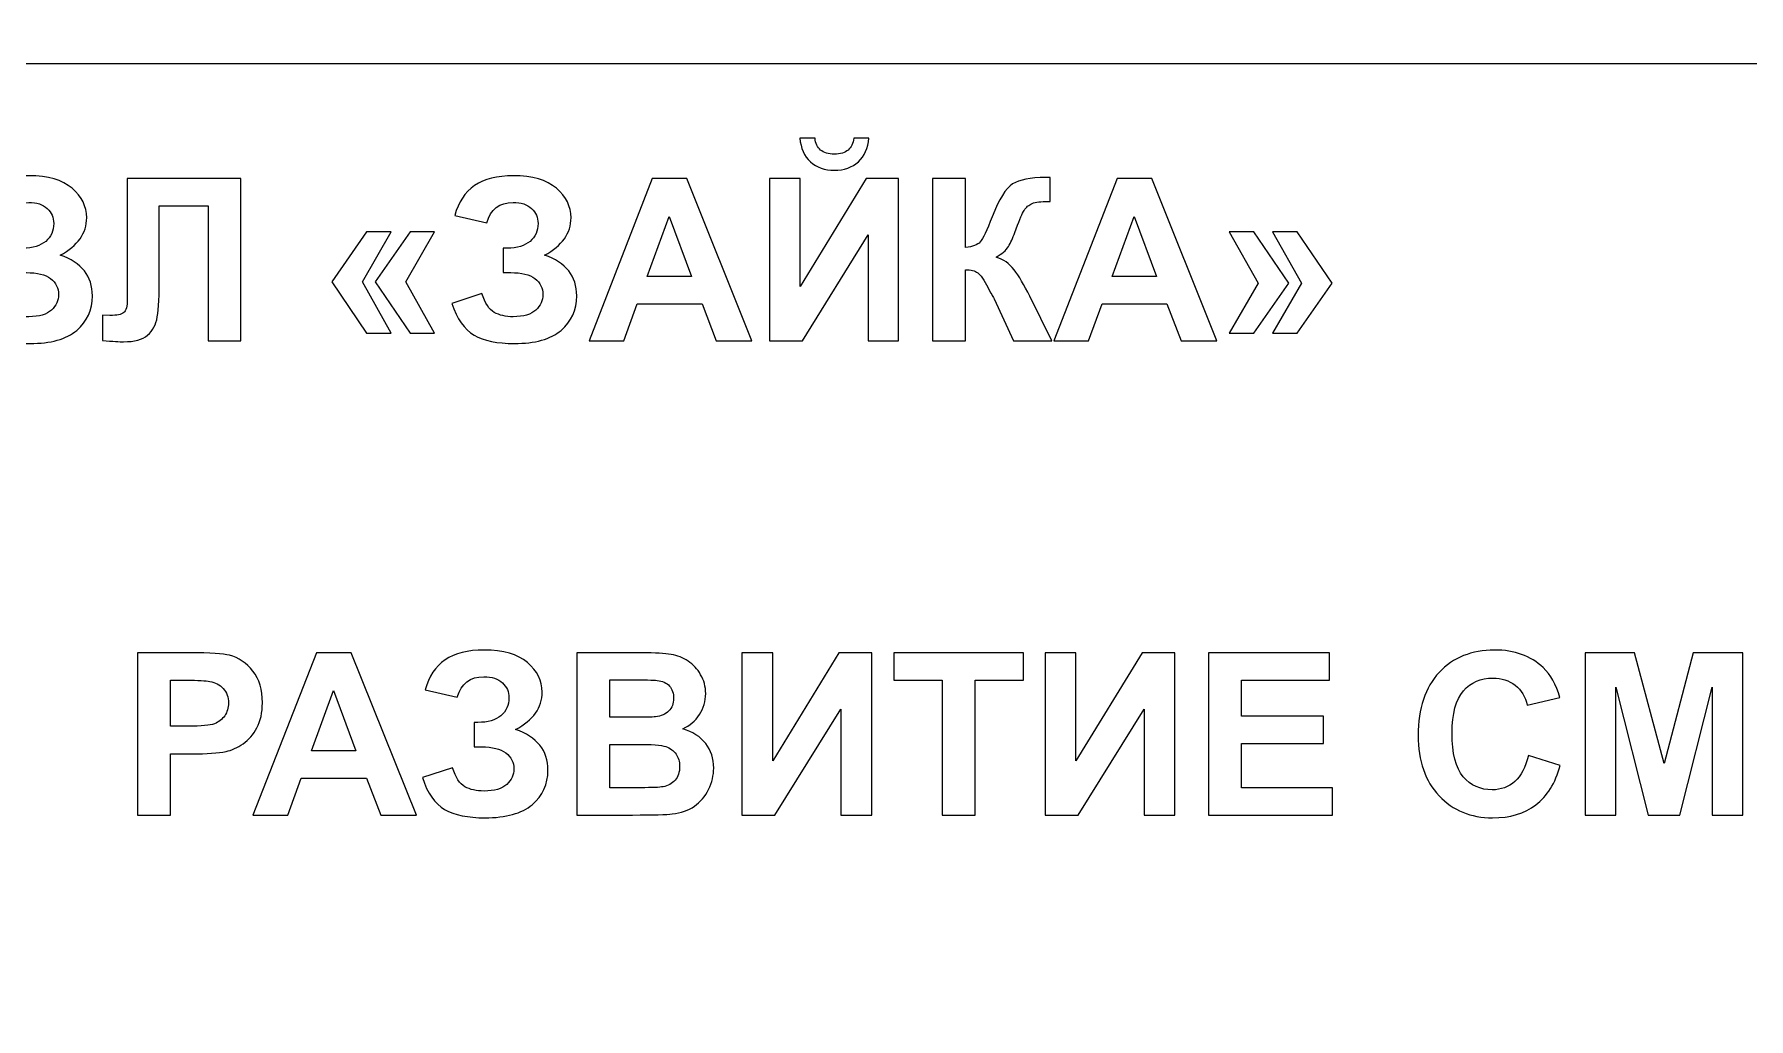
# Model space of a CAD drawing. Header units: millimetres. Extents: x -157 to 146, y -101 to 102.
# Drawn here: x 38.4 to 102.5, y 64.9 to 101.7 of the extents above; entities that cross this region are included whole.
import ezdxf

# ---------------------------------------------------------------- set-up
doc = ezdxf.new("R2010")
doc.units = ezdxf.units.MM
doc.header["$MEASUREMENT"] = 0
doc.layers.add('layer 1', color=7, linetype='Continuous')

msp = doc.modelspace()

# ---------------------------------------------------------------- linework, layer by layer
at = {"layer": 'layer 1', "color": 250, "lineweight": 9}
msp.add_open_spline([(-145.2239, -89.4805), (-145.2239, -29.4811), (-145.2239, 30.5182), (-145.2239, 90.5176), (-145.2239, 90.5176), (-145.2239, 101.6269), (-146.2814, 100.5684), (-135.1721, 100.5684), (-135.1721, 100.5684), (-45.2325, 100.5684), (44.7071, 100.5684), (134.6468, 100.5684), (134.6468, 100.5684), (145.7984, 100.5684), (144.7761, 101.6701), (144.7761, 90.515), (144.7761, 90.515), (144.7761, 30.5165), (144.7761, -29.482), (144.7761, -89.4805), (144.7761, -89.4805), (144.7761, -100.5424), (145.7711, -99.4316), (134.7144, -99.4316), (134.7144, -99.4316), (44.7296, -99.4316), (-45.2551, -99.4316), (-135.2398, -99.4316), (-135.2398, -99.4316), (-146.2558, -99.4316), (-145.2239, -100.498), (-145.2239, -89.4805)], degree=3, knots=[0, 0, 0, 0, 0.125, 0.125, 0.125, 0.125, 0.25, 0.25, 0.25, 0.25, 0.375, 0.375, 0.375, 0.375, 0.5, 0.5, 0.5, 0.5, 0.625, 0.625, 0.625, 0.625, 0.75, 0.75, 0.75, 0.75, 0.875, 0.875, 0.875, 0.875, 1, 1, 1, 1], dxfattribs=at)
at = {"layer": 'layer 1', "color": 22, "lineweight": 9}
for points, knots in [([(69.0462, 97.7919), (69.0462, 97.7919), (69.6121, 97.7919), (69.6121, 97.7919), (69.6121, 97.7919), (69.5796, 97.418), (69.4484, 97.1231), (69.2184, 96.91), (69.2184, 96.91), (68.987, 96.6955), (68.6892, 96.5897), (68.3223, 96.5897), (68.3223, 96.5897), (67.9554, 96.5897), (67.6577, 96.6955), (67.4277, 96.91), (67.4277, 96.91), (67.1977, 97.1231), (67.0664, 97.418), (67.0326, 97.7919), (67.0326, 97.7919), (67.0326, 97.7919), (67.5998, 97.7919), (67.5998, 97.7919), (67.5998, 97.7919), (67.6182, 97.5958), (67.6873, 97.449), (67.8059, 97.3474), (67.8059, 97.3474), (67.9244, 97.2472), (68.0966, 97.1964), (68.3223, 97.1964), (68.3223, 97.1964), (68.5481, 97.1964), (68.7203, 97.2472), (68.8388, 97.3474), (68.8388, 97.3474), (68.9573, 97.449), (69.0265, 97.5958), (69.0462, 97.7919)], [0, 0, 0, 0, 0.1, 0.1, 0.1, 0.1, 0.2, 0.2, 0.2, 0.2, 0.3, 0.3, 0.3, 0.3, 0.4, 0.4, 0.4, 0.4, 0.5, 0.5, 0.5, 0.5, 0.6, 0.6, 0.6, 0.6, 0.7, 0.7, 0.7, 0.7, 0.8, 0.8, 0.8, 0.8, 0.9, 0.9, 0.9, 0.9, 1, 1, 1, 1]), ([(37.2369, 94.6296), (37.2369, 94.6296), (36.0459, 94.9062), (36.0459, 94.9062), (36.0459, 94.9062), (36.3027, 95.894), (37.0308, 96.3865), (38.2331, 96.3865), (38.2331, 96.3865), (38.9443, 96.3865), (39.4805, 96.2298), (39.8432, 95.918), (39.8432, 95.918), (40.2059, 95.6047), (40.3865, 95.2378), (40.3865, 94.8159), (40.3865, 94.8159), (40.3865, 94.5266), (40.3046, 94.2655), (40.1381, 94.0327), (40.1381, 94.0327), (39.973, 93.7999), (39.7261, 93.5953), (39.3945, 93.4189), (39.3945, 93.4189), (39.7966, 93.2806), (40.0986, 93.0859), (40.3004, 92.8333), (40.3004, 92.8333), (40.5008, 92.5807), (40.6024, 92.2702), (40.6024, 91.9005), (40.6024, 91.9005), (40.6024, 91.3699), (40.4062, 90.9395), (40.0168, 90.6108), (40.0168, 90.6108), (39.6273, 90.2834), (39.0431, 90.1197), (38.2656, 90.1197), (38.2656, 90.1197), (37.632, 90.1197), (37.1324, 90.2241), (36.7655, 90.4358), (36.7655, 90.4358), (36.3987, 90.646), (36.1235, 91.0411), (35.9386, 91.6197), (35.9386, 91.6197), (35.9386, 91.6197), (37.0591, 91.988), (37.0591, 91.988), (37.0591, 91.988), (37.1748, 91.6239), (37.3286, 91.3883), (37.5205, 91.281), (37.5205, 91.281), (37.711, 91.1738), (37.9481, 91.1202), (38.2289, 91.1202), (38.2289, 91.1202), (38.6141, 91.1202), (38.8963, 91.2034), (39.0727, 91.3699), (39.0727, 91.3699), (39.2491, 91.5364), (39.3366, 91.727), (39.3366, 91.9429), (39.3366, 91.9429), (39.3366, 92.1912), (39.2364, 92.3902), (39.0374, 92.5426), (39.0374, 92.5426), (38.8371, 92.6936), (38.5365, 92.7698), (38.1343, 92.7698), (38.1343, 92.7698), (38.1343, 92.7698), (37.8563, 92.7698), (37.8563, 92.7698), (37.8563, 92.7698), (37.8563, 92.7698), (37.8563, 93.6828), (37.8563, 93.6828), (37.8563, 93.6828), (37.8563, 93.6828), (37.9975, 93.6828), (37.9975, 93.6828), (37.9975, 93.6828), (38.3728, 93.6828), (38.6593, 93.7674), (38.8568, 93.9353), (38.8568, 93.9353), (39.0558, 94.1033), (39.1546, 94.3262), (39.1546, 94.6042), (39.1546, 94.6042), (39.1546, 94.8258), (39.0741, 95.012), (38.9133, 95.163), (38.9133, 95.163), (38.7524, 95.314), (38.521, 95.3902), (38.2204, 95.3902), (38.2204, 95.3902), (37.7082, 95.3902), (37.3794, 95.1362), (37.2369, 94.6296)], [0, 0, 0, 0, 0.037037, 0.037037, 0.037037, 0.037037, 0.0740741, 0.0740741, 0.0740741, 0.0740741, 0.1111111, 0.1111111, 0.1111111, 0.1111111, 0.1481481, 0.1481481, 0.1481481, 0.1481481, 0.1851852, 0.1851852, 0.1851852, 0.1851852, 0.2222222, 0.2222222, 0.2222222, 0.2222222, 0.2592593, 0.2592593, 0.2592593, 0.2592593, 0.2962963, 0.2962963, 0.2962963, 0.2962963, 0.3333333, 0.3333333, 0.3333333, 0.3333333, 0.3703704, 0.3703704, 0.3703704, 0.3703704, 0.4074074, 0.4074074, 0.4074074, 0.4074074, 0.4444444, 0.4444444, 0.4444444, 0.4444444, 0.4814815, 0.4814815, 0.4814815, 0.4814815, 0.5185185, 0.5185185, 0.5185185, 0.5185185, 0.5555556, 0.5555556, 0.5555556, 0.5555556, 0.5925926, 0.5925926, 0.5925926, 0.5925926, 0.6296296, 0.6296296, 0.6296296, 0.6296296, 0.6666667, 0.6666667, 0.6666667, 0.6666667, 0.7037037, 0.7037037, 0.7037037, 0.7037037, 0.7407407, 0.7407407, 0.7407407, 0.7407407, 0.7777778, 0.7777778, 0.7777778, 0.7777778, 0.8148148, 0.8148148, 0.8148148, 0.8148148, 0.8518519, 0.8518519, 0.8518519, 0.8518519, 0.8888889, 0.8888889, 0.8888889, 0.8888889, 0.9259259, 0.9259259, 0.9259259, 0.9259259, 0.962963, 0.962963, 0.962963, 0.962963, 1, 1, 1, 1]), ([(41.9006, 96.2834), (41.9006, 96.2834), (46.1466, 96.2834), (46.1466, 96.2834), (46.1466, 96.2834), (46.1466, 96.2834), (46.1466, 90.2227), (46.1466, 90.2227), (46.1466, 90.2227), (46.1466, 90.2227), (44.9232, 90.2227), (44.9232, 90.2227), (44.9232, 90.2227), (44.9232, 90.2227), (44.9232, 95.2576), (44.9232, 95.2576), (44.9232, 95.2576), (44.9232, 95.2576), (43.1, 95.2576), (43.1, 95.2576), (43.1, 95.2576), (43.1, 95.2576), (43.1, 92.6696), (43.1, 92.6696), (43.1, 92.6696), (43.1, 91.9287), (43.0746, 91.4109), (43.0252, 91.1173), (43.0252, 91.1173), (42.9758, 90.8238), (42.8545, 90.5952), (42.664, 90.4315), (42.664, 90.4315), (42.4721, 90.2679), (42.1729, 90.186), (41.7637, 90.186), (41.7637, 90.186), (41.6212, 90.186), (41.3601, 90.1987), (40.9833, 90.2269), (40.9833, 90.2269), (40.9833, 90.2269), (40.9833, 91.1738), (40.9833, 91.1738), (40.9833, 91.1738), (40.9833, 91.1738), (41.2557, 91.1696), (41.2557, 91.1696), (41.2557, 91.1696), (41.5125, 91.1696), (41.6847, 91.2034), (41.7722, 91.2726), (41.7722, 91.2726), (41.8611, 91.3417), (41.9048, 91.511), (41.9048, 91.782), (41.9048, 91.782), (41.9048, 91.782), (41.9006, 92.8234), (41.9006, 92.8234), (41.9006, 92.8234), (41.9006, 92.8234), (41.9006, 96.2834), (41.9006, 96.2834)], [0, 0, 0, 0, 0.0625, 0.0625, 0.0625, 0.0625, 0.125, 0.125, 0.125, 0.125, 0.1875, 0.1875, 0.1875, 0.1875, 0.25, 0.25, 0.25, 0.25, 0.3125, 0.3125, 0.3125, 0.3125, 0.375, 0.375, 0.375, 0.375, 0.4375, 0.4375, 0.4375, 0.4375, 0.5, 0.5, 0.5, 0.5, 0.5625, 0.5625, 0.5625, 0.5625, 0.625, 0.625, 0.625, 0.625, 0.6875, 0.6875, 0.6875, 0.6875, 0.75, 0.75, 0.75, 0.75, 0.8125, 0.8125, 0.8125, 0.8125, 0.875, 0.875, 0.875, 0.875, 0.9375, 0.9375, 0.9375, 0.9375, 1, 1, 1, 1]), ([(55.333, 94.6296), (55.333, 94.6296), (54.142, 94.9062), (54.142, 94.9062), (54.142, 94.9062), (54.3988, 95.894), (55.1269, 96.3865), (56.3292, 96.3865), (56.3292, 96.3865), (57.0404, 96.3865), (57.5766, 96.2298), (57.9393, 95.918), (57.9393, 95.918), (58.302, 95.6047), (58.4826, 95.2378), (58.4826, 94.8159), (58.4826, 94.8159), (58.4826, 94.5266), (58.4007, 94.2655), (58.2342, 94.0327), (58.2342, 94.0327), (58.0691, 93.7999), (57.8222, 93.5953), (57.4906, 93.4189), (57.4906, 93.4189), (57.8927, 93.2806), (58.1947, 93.0859), (58.3965, 92.8333), (58.3965, 92.8333), (58.5969, 92.5807), (58.6985, 92.2702), (58.6985, 91.9005), (58.6985, 91.9005), (58.6985, 91.3699), (58.5023, 90.9395), (58.1129, 90.6108), (58.1129, 90.6108), (57.7234, 90.2834), (57.1392, 90.1197), (56.3617, 90.1197), (56.3617, 90.1197), (55.7281, 90.1197), (55.2285, 90.2241), (54.8616, 90.4358), (54.8616, 90.4358), (54.4948, 90.646), (54.2196, 91.0411), (54.0347, 91.6197), (54.0347, 91.6197), (54.0347, 91.6197), (55.1552, 91.988), (55.1552, 91.988), (55.1552, 91.988), (55.2709, 91.6239), (55.4247, 91.3883), (55.6166, 91.281), (55.6166, 91.281), (55.8071, 91.1738), (56.0442, 91.1202), (56.325, 91.1202), (56.325, 91.1202), (56.7102, 91.1202), (56.9924, 91.2034), (57.1688, 91.3699), (57.1688, 91.3699), (57.3452, 91.5364), (57.4327, 91.727), (57.4327, 91.9429), (57.4327, 91.9429), (57.4327, 92.1912), (57.3325, 92.3902), (57.1335, 92.5426), (57.1335, 92.5426), (56.9332, 92.6936), (56.6326, 92.7698), (56.2304, 92.7698), (56.2304, 92.7698), (56.2304, 92.7698), (55.9524, 92.7698), (55.9524, 92.7698), (55.9524, 92.7698), (55.9524, 92.7698), (55.9524, 93.6828), (55.9524, 93.6828), (55.9524, 93.6828), (55.9524, 93.6828), (56.0936, 93.6828), (56.0936, 93.6828), (56.0936, 93.6828), (56.4689, 93.6828), (56.7554, 93.7674), (56.9529, 93.9353), (56.9529, 93.9353), (57.1519, 94.1033), (57.2507, 94.3262), (57.2507, 94.6042), (57.2507, 94.6042), (57.2507, 94.8258), (57.1702, 95.012), (57.0094, 95.163), (57.0094, 95.163), (56.8485, 95.314), (56.6171, 95.3902), (56.3165, 95.3902), (56.3165, 95.3902), (55.8043, 95.3902), (55.4755, 95.1362), (55.333, 94.6296)], [0, 0, 0, 0, 0.037037, 0.037037, 0.037037, 0.037037, 0.0740741, 0.0740741, 0.0740741, 0.0740741, 0.1111111, 0.1111111, 0.1111111, 0.1111111, 0.1481481, 0.1481481, 0.1481481, 0.1481481, 0.1851852, 0.1851852, 0.1851852, 0.1851852, 0.2222222, 0.2222222, 0.2222222, 0.2222222, 0.2592593, 0.2592593, 0.2592593, 0.2592593, 0.2962963, 0.2962963, 0.2962963, 0.2962963, 0.3333333, 0.3333333, 0.3333333, 0.3333333, 0.3703704, 0.3703704, 0.3703704, 0.3703704, 0.4074074, 0.4074074, 0.4074074, 0.4074074, 0.4444444, 0.4444444, 0.4444444, 0.4444444, 0.4814815, 0.4814815, 0.4814815, 0.4814815, 0.5185185, 0.5185185, 0.5185185, 0.5185185, 0.5555556, 0.5555556, 0.5555556, 0.5555556, 0.5925926, 0.5925926, 0.5925926, 0.5925926, 0.6296296, 0.6296296, 0.6296296, 0.6296296, 0.6666667, 0.6666667, 0.6666667, 0.6666667, 0.7037037, 0.7037037, 0.7037037, 0.7037037, 0.7407407, 0.7407407, 0.7407407, 0.7407407, 0.7777778, 0.7777778, 0.7777778, 0.7777778, 0.8148148, 0.8148148, 0.8148148, 0.8148148, 0.8518519, 0.8518519, 0.8518519, 0.8518519, 0.8888889, 0.8888889, 0.8888889, 0.8888889, 0.9259259, 0.9259259, 0.9259259, 0.9259259, 0.962963, 0.962963, 0.962963, 0.962963, 1, 1, 1, 1]), ([(65.239, 90.2227), (65.239, 90.2227), (63.9069, 90.2227), (63.9069, 90.2227), (63.9069, 90.2227), (63.9069, 90.2227), (63.3777, 91.5999), (63.3777, 91.5999), (63.3777, 91.5999), (63.3777, 91.5999), (60.9549, 91.5999), (60.9549, 91.5999), (60.9549, 91.5999), (60.9549, 91.5999), (60.4553, 90.2227), (60.4553, 90.2227), (60.4553, 90.2227), (60.4553, 90.2227), (59.1571, 90.2227), (59.1571, 90.2227), (59.1571, 90.2227), (59.1571, 90.2227), (61.5179, 96.2834), (61.5179, 96.2834), (61.5179, 96.2834), (61.5179, 96.2834), (62.8119, 96.2834), (62.8119, 96.2834), (62.8119, 96.2834), (62.8119, 96.2834), (65.239, 90.2227), (65.239, 90.2227)], [0, 0, 0, 0, 0.125, 0.125, 0.125, 0.125, 0.25, 0.25, 0.25, 0.25, 0.375, 0.375, 0.375, 0.375, 0.5, 0.5, 0.5, 0.5, 0.625, 0.625, 0.625, 0.625, 0.75, 0.75, 0.75, 0.75, 0.875, 0.875, 0.875, 0.875, 1, 1, 1, 1]), ([(65.9037, 96.2834), (65.9037, 96.2834), (67.0495, 96.2834), (67.0495, 96.2834), (67.0495, 96.2834), (67.0495, 96.2834), (67.0495, 92.2491), (67.0495, 92.2491), (67.0495, 92.2491), (67.0495, 92.2491), (69.5049, 96.2834), (69.5049, 96.2834), (69.5049, 96.2834), (69.5049, 96.2834), (70.7241, 96.2834), (70.7241, 96.2834), (70.7241, 96.2834), (70.7241, 96.2834), (70.7241, 90.2227), (70.7241, 90.2227), (70.7241, 90.2227), (70.7241, 90.2227), (69.5796, 90.2227), (69.5796, 90.2227), (69.5796, 90.2227), (69.5796, 90.2227), (69.5796, 94.1795), (69.5796, 94.1795), (69.5796, 94.1795), (69.5796, 94.1795), (67.1271, 90.2227), (67.1271, 90.2227), (67.1271, 90.2227), (67.1271, 90.2227), (65.9037, 90.2227), (65.9037, 90.2227), (65.9037, 90.2227), (65.9037, 90.2227), (65.9037, 96.2834), (65.9037, 96.2834)], [0, 0, 0, 0, 0.1, 0.1, 0.1, 0.1, 0.2, 0.2, 0.2, 0.2, 0.3, 0.3, 0.3, 0.3, 0.4, 0.4, 0.4, 0.4, 0.5, 0.5, 0.5, 0.5, 0.6, 0.6, 0.6, 0.6, 0.7, 0.7, 0.7, 0.7, 0.8, 0.8, 0.8, 0.8, 0.9, 0.9, 0.9, 0.9, 1, 1, 1, 1]), ([(71.994, 96.2834), (71.994, 96.2834), (73.2175, 96.2834), (73.2175, 96.2834), (73.2175, 96.2834), (73.2175, 96.2834), (73.2175, 93.7039), (73.2175, 93.7039), (73.2175, 93.7039), (73.4912, 93.7307), (73.6761, 93.8013), (73.772, 93.9142), (73.772, 93.9142), (73.868, 94.0271), (74.0176, 94.3417), (74.2179, 94.8568), (74.2179, 94.8568), (74.4719, 95.513), (74.7273, 95.9208), (74.9828, 96.0802), (74.9828, 96.0802), (75.2368, 96.2411), (75.646, 96.3201), (76.2104, 96.3201), (76.2104, 96.3201), (76.2387, 96.3201), (76.2979, 96.3215), (76.3882, 96.3244), (76.3882, 96.3244), (76.3882, 96.3244), (76.3882, 95.4198), (76.3882, 95.4198), (76.3882, 95.4198), (76.3882, 95.4198), (76.2147, 95.4241), (76.2147, 95.4241), (76.2147, 95.4241), (75.9649, 95.4241), (75.7815, 95.393), (75.6657, 95.3309), (75.6657, 95.3309), (75.55, 95.2689), (75.4555, 95.1743), (75.3849, 95.0473), (75.3849, 95.0473), (75.313, 94.9203), (75.2071, 94.6607), (75.066, 94.2655), (75.066, 94.2655), (74.9912, 94.0567), (74.9108, 93.8817), (74.8247, 93.7406), (74.8247, 93.7406), (74.7372, 93.6009), (74.5834, 93.4683), (74.3633, 93.3441), (74.3633, 93.3441), (74.6356, 93.2665), (74.8614, 93.1113), (75.0392, 92.877), (75.0392, 92.877), (75.217, 92.6428), (75.4117, 92.3112), (75.6234, 91.885), (75.6234, 91.885), (75.6234, 91.885), (76.4503, 90.2227), (76.4503, 90.2227), (76.4503, 90.2227), (76.4503, 90.2227), (75.0124, 90.2227), (75.0124, 90.2227), (75.0124, 90.2227), (75.0124, 90.2227), (74.2885, 91.789), (74.2885, 91.789), (74.2885, 91.789), (74.2772, 91.8116), (74.2546, 91.854), (74.2179, 91.9175), (74.2179, 91.9175), (74.2052, 91.94), (74.153, 92.0346), (74.0655, 92.2025), (74.0655, 92.2025), (73.9089, 92.5002), (73.7791, 92.6865), (73.6789, 92.7613), (73.6789, 92.7613), (73.5787, 92.8361), (73.4249, 92.8742), (73.2175, 92.877), (73.2175, 92.877), (73.2175, 92.877), (73.2175, 90.2227), (73.2175, 90.2227), (73.2175, 90.2227), (73.2175, 90.2227), (71.994, 90.2227), (71.994, 90.2227), (71.994, 90.2227), (71.994, 90.2227), (71.994, 96.2834), (71.994, 96.2834)], [0, 0, 0, 0, 0.0384615, 0.0384615, 0.0384615, 0.0384615, 0.0769231, 0.0769231, 0.0769231, 0.0769231, 0.1153846, 0.1153846, 0.1153846, 0.1153846, 0.1538462, 0.1538462, 0.1538462, 0.1538462, 0.1923077, 0.1923077, 0.1923077, 0.1923077, 0.2307692, 0.2307692, 0.2307692, 0.2307692, 0.2692308, 0.2692308, 0.2692308, 0.2692308, 0.3076923, 0.3076923, 0.3076923, 0.3076923, 0.3461538, 0.3461538, 0.3461538, 0.3461538, 0.3846154, 0.3846154, 0.3846154, 0.3846154, 0.4230769, 0.4230769, 0.4230769, 0.4230769, 0.4615385, 0.4615385, 0.4615385, 0.4615385, 0.5, 0.5, 0.5, 0.5, 0.5384615, 0.5384615, 0.5384615, 0.5384615, 0.5769231, 0.5769231, 0.5769231, 0.5769231, 0.6153846, 0.6153846, 0.6153846, 0.6153846, 0.6538462, 0.6538462, 0.6538462, 0.6538462, 0.6923077, 0.6923077, 0.6923077, 0.6923077, 0.7307692, 0.7307692, 0.7307692, 0.7307692, 0.7692308, 0.7692308, 0.7692308, 0.7692308, 0.8076923, 0.8076923, 0.8076923, 0.8076923, 0.8461538, 0.8461538, 0.8461538, 0.8461538, 0.8846154, 0.8846154, 0.8846154, 0.8846154, 0.9230769, 0.9230769, 0.9230769, 0.9230769, 0.9615385, 0.9615385, 0.9615385, 0.9615385, 1, 1, 1, 1]), ([(82.607, 90.2227), (82.607, 90.2227), (81.2749, 90.2227), (81.2749, 90.2227), (81.2749, 90.2227), (81.2749, 90.2227), (80.7457, 91.5999), (80.7457, 91.5999), (80.7457, 91.5999), (80.7457, 91.5999), (78.3229, 91.5999), (78.3229, 91.5999), (78.3229, 91.5999), (78.3229, 91.5999), (77.8233, 90.2227), (77.8233, 90.2227), (77.8233, 90.2227), (77.8233, 90.2227), (76.5251, 90.2227), (76.5251, 90.2227), (76.5251, 90.2227), (76.5251, 90.2227), (78.8859, 96.2834), (78.8859, 96.2834), (78.8859, 96.2834), (78.8859, 96.2834), (80.1799, 96.2834), (80.1799, 96.2834), (80.1799, 96.2834), (80.1799, 96.2834), (82.607, 90.2227), (82.607, 90.2227)], [0, 0, 0, 0, 0.125, 0.125, 0.125, 0.125, 0.25, 0.25, 0.25, 0.25, 0.375, 0.375, 0.375, 0.375, 0.5, 0.5, 0.5, 0.5, 0.625, 0.625, 0.625, 0.625, 0.75, 0.75, 0.75, 0.75, 0.875, 0.875, 0.875, 0.875, 1, 1, 1, 1]), ([(62.9855, 92.6202), (62.9855, 92.6202), (62.1501, 94.8695), (62.1501, 94.8695), (62.1501, 94.8695), (62.1501, 94.8695), (61.3316, 92.6202), (61.3316, 92.6202), (61.3316, 92.6202), (61.3316, 92.6202), (62.9855, 92.6202), (62.9855, 92.6202)], [0, 0, 0, 0, 0.3333333, 0.3333333, 0.3333333, 0.3333333, 0.6666667, 0.6666667, 0.6666667, 0.6666667, 1, 1, 1, 1]), ([(80.3535, 92.6202), (80.3535, 92.6202), (79.5181, 94.8695), (79.5181, 94.8695), (79.5181, 94.8695), (79.5181, 94.8695), (78.6996, 92.6202), (78.6996, 92.6202), (78.6996, 92.6202), (78.6996, 92.6202), (80.3535, 92.6202), (80.3535, 92.6202)], [0, 0, 0, 0, 0.3333333, 0.3333333, 0.3333333, 0.3333333, 0.6666667, 0.6666667, 0.6666667, 0.6666667, 1, 1, 1, 1]), ([(51.7614, 94.2867), (51.7614, 94.2867), (50.6862, 92.4226), (50.6862, 92.4226), (50.6862, 92.4226), (50.6862, 92.4226), (51.7614, 90.512), (51.7614, 90.512), (51.7614, 90.512), (51.7614, 90.512), (50.847, 90.512), (50.847, 90.512), (50.847, 90.512), (50.847, 90.512), (49.5403, 92.4226), (49.5403, 92.4226), (49.5403, 92.4226), (49.5403, 92.4226), (50.847, 94.2867), (50.847, 94.2867), (50.847, 94.2867), (50.847, 94.2867), (51.7614, 94.2867), (51.7614, 94.2867)], [0, 0, 0, 0, 0.1666667, 0.1666667, 0.1666667, 0.1666667, 0.3333333, 0.3333333, 0.3333333, 0.3333333, 0.5, 0.5, 0.5, 0.5, 0.6666667, 0.6666667, 0.6666667, 0.6666667, 0.8333333, 0.8333333, 0.8333333, 0.8333333, 1, 1, 1, 1]), ([(53.3814, 94.2867), (53.3814, 94.2867), (52.3103, 92.4226), (52.3103, 92.4226), (52.3103, 92.4226), (52.3103, 92.4226), (53.3814, 90.512), (53.3814, 90.512), (53.3814, 90.512), (53.3814, 90.512), (52.467, 90.512), (52.467, 90.512), (52.467, 90.512), (52.467, 90.512), (51.1617, 92.4226), (51.1617, 92.4226), (51.1617, 92.4226), (51.1617, 92.4226), (52.467, 94.2867), (52.467, 94.2867), (52.467, 94.2867), (52.467, 94.2867), (53.3814, 94.2867), (53.3814, 94.2867)], [0, 0, 0, 0, 0.1666667, 0.1666667, 0.1666667, 0.1666667, 0.3333333, 0.3333333, 0.3333333, 0.3333333, 0.5, 0.5, 0.5, 0.5, 0.6666667, 0.6666667, 0.6666667, 0.6666667, 0.8333333, 0.8333333, 0.8333333, 0.8333333, 1, 1, 1, 1]), ([(83.0784, 90.512), (83.0784, 90.512), (84.1522, 92.3803), (84.1522, 92.3803), (84.1522, 92.3803), (84.1522, 92.3803), (83.0784, 94.2867), (83.0784, 94.2867), (83.0784, 94.2867), (83.0784, 94.2867), (83.9913, 94.2867), (83.9913, 94.2867), (83.9913, 94.2867), (83.9913, 94.2867), (85.298, 92.3803), (85.298, 92.3803), (85.298, 92.3803), (85.298, 92.3803), (83.9913, 90.512), (83.9913, 90.512), (83.9913, 90.512), (83.9913, 90.512), (83.0784, 90.512), (83.0784, 90.512)], [0, 0, 0, 0, 0.1666667, 0.1666667, 0.1666667, 0.1666667, 0.3333333, 0.3333333, 0.3333333, 0.3333333, 0.5, 0.5, 0.5, 0.5, 0.6666667, 0.6666667, 0.6666667, 0.6666667, 0.8333333, 0.8333333, 0.8333333, 0.8333333, 1, 1, 1, 1]), ([(84.6983, 90.512), (84.6983, 90.512), (85.7736, 92.3803), (85.7736, 92.3803), (85.7736, 92.3803), (85.7736, 92.3803), (84.6983, 94.2867), (84.6983, 94.2867), (84.6983, 94.2867), (84.6983, 94.2867), (85.6113, 94.2867), (85.6113, 94.2867), (85.6113, 94.2867), (85.6113, 94.2867), (86.918, 92.3803), (86.918, 92.3803), (86.918, 92.3803), (86.918, 92.3803), (85.6113, 90.512), (85.6113, 90.512), (85.6113, 90.512), (85.6113, 90.512), (84.6983, 90.512), (84.6983, 90.512)], [0, 0, 0, 0, 0.1666667, 0.1666667, 0.1666667, 0.1666667, 0.3333333, 0.3333333, 0.3333333, 0.3333333, 0.5, 0.5, 0.5, 0.5, 0.6666667, 0.6666667, 0.6666667, 0.6666667, 0.8333333, 0.8333333, 0.8333333, 0.8333333, 1, 1, 1, 1]), ([(42.2819, 72.5063), (42.2819, 72.5063), (42.2819, 78.567), (42.2819, 78.567), (42.2819, 78.567), (42.2819, 78.567), (44.2565, 78.567), (44.2565, 78.567), (44.2565, 78.567), (45.0047, 78.567), (45.4931, 78.536), (45.7202, 78.4753), (45.7202, 78.4753), (46.0694, 78.385), (46.3633, 78.1875), (46.599, 77.8827), (46.599, 77.8827), (46.8346, 77.5779), (46.9524, 77.1842), (46.9524, 76.703), (46.9524, 76.703), (46.9524, 76.3304), (46.8843, 76.0172), (46.748, 75.7646), (46.748, 75.7646), (46.6118, 75.5106), (46.44, 75.3116), (46.2299, 75.1663), (46.2299, 75.1663), (46.0211, 75.0223), (45.8083, 74.9264), (45.5925, 74.8798), (45.5925, 74.8798), (45.2986, 74.8219), (44.8726, 74.7923), (44.3148, 74.7923), (44.3148, 74.7923), (44.3148, 74.7923), (43.5127, 74.7923), (43.5127, 74.7923), (43.5127, 74.7923), (43.5127, 74.7923), (43.5127, 72.5063), (43.5127, 72.5063), (43.5127, 72.5063), (43.5127, 72.5063), (42.2819, 72.5063), (42.2819, 72.5063)], [0, 0, 0, 0, 0.0833333, 0.0833333, 0.0833333, 0.0833333, 0.1666667, 0.1666667, 0.1666667, 0.1666667, 0.25, 0.25, 0.25, 0.25, 0.3333333, 0.3333333, 0.3333333, 0.3333333, 0.4166667, 0.4166667, 0.4166667, 0.4166667, 0.5, 0.5, 0.5, 0.5, 0.5833333, 0.5833333, 0.5833333, 0.5833333, 0.6666667, 0.6666667, 0.6666667, 0.6666667, 0.75, 0.75, 0.75, 0.75, 0.8333333, 0.8333333, 0.8333333, 0.8333333, 0.9166667, 0.9166667, 0.9166667, 0.9166667, 1, 1, 1, 1]), ([(52.7133, 72.5063), (52.7133, 72.5063), (51.3732, 72.5063), (51.3732, 72.5063), (51.3732, 72.5063), (51.3732, 72.5063), (50.8408, 73.8835), (50.8408, 73.8835), (50.8408, 73.8835), (50.8408, 73.8835), (48.4033, 73.8835), (48.4033, 73.8835), (48.4033, 73.8835), (48.4033, 73.8835), (47.9007, 72.5063), (47.9007, 72.5063), (47.9007, 72.5063), (47.9007, 72.5063), (46.5946, 72.5063), (46.5946, 72.5063), (46.5946, 72.5063), (46.5946, 72.5063), (48.9697, 78.567), (48.9697, 78.567), (48.9697, 78.567), (48.9697, 78.567), (50.2715, 78.567), (50.2715, 78.567), (50.2715, 78.567), (50.2715, 78.567), (52.7133, 72.5063), (52.7133, 72.5063)], [0, 0, 0, 0, 0.125, 0.125, 0.125, 0.125, 0.25, 0.25, 0.25, 0.25, 0.375, 0.375, 0.375, 0.375, 0.5, 0.5, 0.5, 0.5, 0.625, 0.625, 0.625, 0.625, 0.75, 0.75, 0.75, 0.75, 0.875, 0.875, 0.875, 0.875, 1, 1, 1, 1]), ([(54.2353, 76.9132), (54.2353, 76.9132), (53.0371, 77.1898), (53.0371, 77.1898), (53.0371, 77.1898), (53.2955, 78.1776), (54.028, 78.6701), (55.2375, 78.6701), (55.2375, 78.6701), (55.953, 78.6701), (56.4925, 78.5134), (56.8574, 78.2016), (56.8574, 78.2016), (57.2222, 77.8883), (57.4039, 77.5214), (57.4039, 77.0995), (57.4039, 77.0995), (57.4039, 76.8102), (57.3215, 76.5491), (57.154, 76.3163), (57.154, 76.3163), (56.9879, 76.0835), (56.7395, 75.8789), (56.4059, 75.7025), (56.4059, 75.7025), (56.8105, 75.5642), (57.1143, 75.3695), (57.3173, 75.1169), (57.3173, 75.1169), (57.5189, 74.8643), (57.6211, 74.5538), (57.6211, 74.1841), (57.6211, 74.1841), (57.6211, 73.6535), (57.4238, 73.2231), (57.032, 72.8944), (57.032, 72.8944), (56.6402, 72.567), (56.0524, 72.4033), (55.2702, 72.4033), (55.2702, 72.4033), (54.6328, 72.4033), (54.1302, 72.5077), (53.761, 72.7194), (53.761, 72.7194), (53.392, 72.9296), (53.1152, 73.3247), (52.9292, 73.9033), (52.9292, 73.9033), (52.9292, 73.9033), (54.0564, 74.2716), (54.0564, 74.2716), (54.0564, 74.2716), (54.1728, 73.9075), (54.3276, 73.6719), (54.5206, 73.5646), (54.5206, 73.5646), (54.7123, 73.4574), (54.9508, 73.4038), (55.2333, 73.4038), (55.2333, 73.4038), (55.6208, 73.4038), (55.9047, 73.487), (56.0822, 73.6535), (56.0822, 73.6535), (56.2597, 73.82), (56.3477, 74.0106), (56.3477, 74.2265), (56.3477, 74.2265), (56.3477, 74.4748), (56.2469, 74.6738), (56.0467, 74.8262), (56.0467, 74.8262), (55.8452, 74.9772), (55.5428, 75.0534), (55.1381, 75.0534), (55.1381, 75.0534), (55.1381, 75.0534), (54.8584, 75.0534), (54.8584, 75.0534), (54.8584, 75.0534), (54.8584, 75.0534), (54.8584, 75.9664), (54.8584, 75.9664), (54.8584, 75.9664), (54.8584, 75.9664), (55.0005, 75.9664), (55.0005, 75.9664), (55.0005, 75.9664), (55.3781, 75.9664), (55.6663, 76.051), (55.865, 76.2189), (55.865, 76.2189), (56.0652, 76.3869), (56.1646, 76.6098), (56.1646, 76.8878), (56.1646, 76.8878), (56.1646, 77.1094), (56.0836, 77.2956), (55.9218, 77.4466), (55.9218, 77.4466), (55.76, 77.5976), (55.5272, 77.6738), (55.2247, 77.6738), (55.2247, 77.6738), (54.7094, 77.6738), (54.3787, 77.4198), (54.2353, 76.9132)], [0, 0, 0, 0, 0.037037, 0.037037, 0.037037, 0.037037, 0.0740741, 0.0740741, 0.0740741, 0.0740741, 0.1111111, 0.1111111, 0.1111111, 0.1111111, 0.1481481, 0.1481481, 0.1481481, 0.1481481, 0.1851852, 0.1851852, 0.1851852, 0.1851852, 0.2222222, 0.2222222, 0.2222222, 0.2222222, 0.2592593, 0.2592593, 0.2592593, 0.2592593, 0.2962963, 0.2962963, 0.2962963, 0.2962963, 0.3333333, 0.3333333, 0.3333333, 0.3333333, 0.3703704, 0.3703704, 0.3703704, 0.3703704, 0.4074074, 0.4074074, 0.4074074, 0.4074074, 0.4444444, 0.4444444, 0.4444444, 0.4444444, 0.4814815, 0.4814815, 0.4814815, 0.4814815, 0.5185185, 0.5185185, 0.5185185, 0.5185185, 0.5555556, 0.5555556, 0.5555556, 0.5555556, 0.5925926, 0.5925926, 0.5925926, 0.5925926, 0.6296296, 0.6296296, 0.6296296, 0.6296296, 0.6666667, 0.6666667, 0.6666667, 0.6666667, 0.7037037, 0.7037037, 0.7037037, 0.7037037, 0.7407407, 0.7407407, 0.7407407, 0.7407407, 0.7777778, 0.7777778, 0.7777778, 0.7777778, 0.8148148, 0.8148148, 0.8148148, 0.8148148, 0.8518519, 0.8518519, 0.8518519, 0.8518519, 0.8888889, 0.8888889, 0.8888889, 0.8888889, 0.9259259, 0.9259259, 0.9259259, 0.9259259, 0.962963, 0.962963, 0.962963, 0.962963, 1, 1, 1, 1]), ([(58.7058, 78.567), (58.7058, 78.567), (61.1433, 78.567), (61.1433, 78.567), (61.1433, 78.567), (61.6259, 78.567), (61.9866, 78.5473), (62.2236, 78.5064), (62.2236, 78.5064), (62.4608, 78.4669), (62.6722, 78.3836), (62.8597, 78.2566), (62.8597, 78.2566), (63.0471, 78.1296), (63.2018, 77.9617), (63.3268, 77.75), (63.3268, 77.75), (63.4516, 77.5398), (63.5141, 77.3027), (63.5141, 77.0416), (63.5141, 77.0416), (63.5141, 76.758), (63.4374, 76.4969), (63.2841, 76.2599), (63.2841, 76.2599), (63.1294, 76.0228), (62.9207, 75.845), (62.658, 75.7265), (62.658, 75.7265), (63.0286, 75.6192), (63.3154, 75.4358), (63.5141, 75.1775), (63.5141, 75.1775), (63.7143, 74.9179), (63.8137, 74.6131), (63.8137, 74.2631), (63.8137, 74.2631), (63.8137, 73.988), (63.7498, 73.7199), (63.6206, 73.4588), (63.6206, 73.4588), (63.4915, 73.1992), (63.3154, 72.9903), (63.0925, 72.8351), (63.0925, 72.8351), (62.8696, 72.6799), (62.5942, 72.5839), (62.2663, 72.5472), (62.2663, 72.5472), (62.0619, 72.5261), (61.5664, 72.5119), (60.7813, 72.5063), (60.7813, 72.5063), (60.7813, 72.5063), (58.7058, 72.5063), (58.7058, 72.5063), (58.7058, 72.5063), (58.7058, 72.5063), (58.7058, 78.567), (58.7058, 78.567)], [0, 0, 0, 0, 0.0666667, 0.0666667, 0.0666667, 0.0666667, 0.1333333, 0.1333333, 0.1333333, 0.1333333, 0.2, 0.2, 0.2, 0.2, 0.2666667, 0.2666667, 0.2666667, 0.2666667, 0.3333333, 0.3333333, 0.3333333, 0.3333333, 0.4, 0.4, 0.4, 0.4, 0.4666667, 0.4666667, 0.4666667, 0.4666667, 0.5333333, 0.5333333, 0.5333333, 0.5333333, 0.6, 0.6, 0.6, 0.6, 0.6666667, 0.6666667, 0.6666667, 0.6666667, 0.7333333, 0.7333333, 0.7333333, 0.7333333, 0.8, 0.8, 0.8, 0.8, 0.8666667, 0.8666667, 0.8666667, 0.8666667, 0.9333333, 0.9333333, 0.9333333, 0.9333333, 1, 1, 1, 1]), ([(64.8699, 78.567), (64.8699, 78.567), (66.0226, 78.567), (66.0226, 78.567), (66.0226, 78.567), (66.0226, 78.567), (66.0226, 74.5327), (66.0226, 74.5327), (66.0226, 74.5327), (66.0226, 74.5327), (68.4928, 78.567), (68.4928, 78.567), (68.4928, 78.567), (68.4928, 78.567), (69.7194, 78.567), (69.7194, 78.567), (69.7194, 78.567), (69.7194, 78.567), (69.7194, 72.5063), (69.7194, 72.5063), (69.7194, 72.5063), (69.7194, 72.5063), (68.568, 72.5063), (68.568, 72.5063), (68.568, 72.5063), (68.568, 72.5063), (68.568, 76.4631), (68.568, 76.4631), (68.568, 76.4631), (68.568, 76.4631), (66.1007, 72.5063), (66.1007, 72.5063), (66.1007, 72.5063), (66.1007, 72.5063), (64.8699, 72.5063), (64.8699, 72.5063), (64.8699, 72.5063), (64.8699, 72.5063), (64.8699, 78.567), (64.8699, 78.567)], [0, 0, 0, 0, 0.1, 0.1, 0.1, 0.1, 0.2, 0.2, 0.2, 0.2, 0.3, 0.3, 0.3, 0.3, 0.4, 0.4, 0.4, 0.4, 0.5, 0.5, 0.5, 0.5, 0.6, 0.6, 0.6, 0.6, 0.7, 0.7, 0.7, 0.7, 0.8, 0.8, 0.8, 0.8, 0.9, 0.9, 0.9, 0.9, 1, 1, 1, 1]), ([(72.3485, 72.5063), (72.3485, 72.5063), (72.3485, 77.5412), (72.3485, 77.5412), (72.3485, 77.5412), (72.3485, 77.5412), (70.5399, 77.5412), (70.5399, 77.5412), (70.5399, 77.5412), (70.5399, 77.5412), (70.5399, 78.567), (70.5399, 78.567), (70.5399, 78.567), (70.5399, 78.567), (75.3852, 78.567), (75.3852, 78.567), (75.3852, 78.567), (75.3852, 78.567), (75.3852, 77.5412), (75.3852, 77.5412), (75.3852, 77.5412), (75.3852, 77.5412), (73.5807, 77.5412), (73.5807, 77.5412), (73.5807, 77.5412), (73.5807, 77.5412), (73.5807, 72.5063), (73.5807, 72.5063), (73.5807, 72.5063), (73.5807, 72.5063), (72.3485, 72.5063), (72.3485, 72.5063)], [0, 0, 0, 0, 0.125, 0.125, 0.125, 0.125, 0.25, 0.25, 0.25, 0.25, 0.375, 0.375, 0.375, 0.375, 0.5, 0.5, 0.5, 0.5, 0.625, 0.625, 0.625, 0.625, 0.75, 0.75, 0.75, 0.75, 0.875, 0.875, 0.875, 0.875, 1, 1, 1, 1]), ([(76.1958, 78.567), (76.1958, 78.567), (77.3485, 78.567), (77.3485, 78.567), (77.3485, 78.567), (77.3485, 78.567), (77.3485, 74.5327), (77.3485, 74.5327), (77.3485, 74.5327), (77.3485, 74.5327), (79.8187, 78.567), (79.8187, 78.567), (79.8187, 78.567), (79.8187, 78.567), (81.0453, 78.567), (81.0453, 78.567), (81.0453, 78.567), (81.0453, 78.567), (81.0453, 72.5063), (81.0453, 72.5063), (81.0453, 72.5063), (81.0453, 72.5063), (79.8939, 72.5063), (79.8939, 72.5063), (79.8939, 72.5063), (79.8939, 72.5063), (79.8939, 76.4631), (79.8939, 76.4631), (79.8939, 76.4631), (79.8939, 76.4631), (77.4266, 72.5063), (77.4266, 72.5063), (77.4266, 72.5063), (77.4266, 72.5063), (76.1958, 72.5063), (76.1958, 72.5063), (76.1958, 72.5063), (76.1958, 72.5063), (76.1958, 78.567), (76.1958, 78.567)], [0, 0, 0, 0, 0.1, 0.1, 0.1, 0.1, 0.2, 0.2, 0.2, 0.2, 0.3, 0.3, 0.3, 0.3, 0.4, 0.4, 0.4, 0.4, 0.5, 0.5, 0.5, 0.5, 0.6, 0.6, 0.6, 0.6, 0.7, 0.7, 0.7, 0.7, 0.8, 0.8, 0.8, 0.8, 0.9, 0.9, 0.9, 0.9, 1, 1, 1, 1]), ([(82.3031, 72.5063), (82.3031, 72.5063), (82.3031, 78.567), (82.3031, 78.567), (82.3031, 78.567), (82.3031, 78.567), (86.8232, 78.567), (86.8232, 78.567), (86.8232, 78.567), (86.8232, 78.567), (86.8232, 77.5412), (86.8232, 77.5412), (86.8232, 77.5412), (86.8232, 77.5412), (83.5339, 77.5412), (83.5339, 77.5412), (83.5339, 77.5412), (83.5339, 77.5412), (83.5339, 76.1978), (83.5339, 76.1978), (83.5339, 76.1978), (83.5339, 76.1978), (86.5947, 76.1978), (86.5947, 76.1978), (86.5947, 76.1978), (86.5947, 76.1978), (86.5947, 75.1775), (86.5947, 75.1775), (86.5947, 75.1775), (86.5947, 75.1775), (83.5339, 75.1775), (83.5339, 75.1775), (83.5339, 75.1775), (83.5339, 75.1775), (83.5339, 73.5279), (83.5339, 73.5279), (83.5339, 73.5279), (83.5339, 73.5279), (86.9396, 73.5279), (86.9396, 73.5279), (86.9396, 73.5279), (86.9396, 73.5279), (86.9396, 72.5063), (86.9396, 72.5063), (86.9396, 72.5063), (86.9396, 72.5063), (82.3031, 72.5063), (82.3031, 72.5063)], [0, 0, 0, 0, 0.0833333, 0.0833333, 0.0833333, 0.0833333, 0.1666667, 0.1666667, 0.1666667, 0.1666667, 0.25, 0.25, 0.25, 0.25, 0.3333333, 0.3333333, 0.3333333, 0.3333333, 0.4166667, 0.4166667, 0.4166667, 0.4166667, 0.5, 0.5, 0.5, 0.5, 0.5833333, 0.5833333, 0.5833333, 0.5833333, 0.6666667, 0.6666667, 0.6666667, 0.6666667, 0.75, 0.75, 0.75, 0.75, 0.8333333, 0.8333333, 0.8333333, 0.8333333, 0.9166667, 0.9166667, 0.9166667, 0.9166667, 1, 1, 1, 1]), ([(94.2522, 74.7345), (94.2522, 74.7345), (95.4447, 74.3591), (95.4447, 74.3591), (95.4447, 74.3591), (95.2616, 73.6973), (94.9578, 73.2062), (94.5319, 72.8845), (94.5319, 72.8845), (94.1075, 72.5642), (93.5665, 72.4033), (92.9121, 72.4033), (92.9121, 72.4033), (92.1029, 72.4033), (91.4371, 72.6785), (90.9161, 73.2274), (90.9161, 73.2274), (90.395, 73.7777), (90.1339, 74.5298), (90.1339, 75.4823), (90.1339, 75.4823), (90.1339, 76.4913), (90.3965, 77.2745), (90.9203, 77.8333), (90.9203, 77.8333), (91.4441, 78.3907), (92.1327, 78.6701), (92.9873, 78.6701), (92.9873, 78.6701), (93.7326, 78.6701), (94.3388, 78.4513), (94.8044, 78.0125), (94.8044, 78.0125), (95.0827, 77.7542), (95.29, 77.3817), (95.4291, 76.8963), (95.4291, 76.8963), (95.4291, 76.8963), (94.2097, 76.607), (94.2097, 76.607), (94.2097, 76.607), (94.1386, 76.9217), (93.9881, 77.17), (93.7582, 77.3521), (93.7582, 77.3521), (93.5296, 77.5341), (93.2514, 77.6244), (92.9248, 77.6244), (92.9248, 77.6244), (92.4734, 77.6244), (92.1057, 77.4636), (91.8246, 77.1404), (91.8246, 77.1404), (91.5435, 76.8187), (91.403, 76.2966), (91.403, 75.5741), (91.403, 75.5741), (91.403, 74.8078), (91.5407, 74.2617), (91.819, 73.9372), (91.819, 73.9372), (92.0958, 73.6112), (92.4563, 73.4489), (92.8993, 73.4489), (92.8993, 73.4489), (93.2273, 73.4489), (93.5084, 73.5519), (93.744, 73.7594), (93.744, 73.7594), (93.9797, 73.9654), (94.1486, 74.2914), (94.2522, 74.7345)], [0, 0, 0, 0, 0.0555556, 0.0555556, 0.0555556, 0.0555556, 0.1111111, 0.1111111, 0.1111111, 0.1111111, 0.1666667, 0.1666667, 0.1666667, 0.1666667, 0.2222222, 0.2222222, 0.2222222, 0.2222222, 0.2777778, 0.2777778, 0.2777778, 0.2777778, 0.3333333, 0.3333333, 0.3333333, 0.3333333, 0.3888889, 0.3888889, 0.3888889, 0.3888889, 0.4444444, 0.4444444, 0.4444444, 0.4444444, 0.5, 0.5, 0.5, 0.5, 0.5555556, 0.5555556, 0.5555556, 0.5555556, 0.6111111, 0.6111111, 0.6111111, 0.6111111, 0.6666667, 0.6666667, 0.6666667, 0.6666667, 0.7222222, 0.7222222, 0.7222222, 0.7222222, 0.7777778, 0.7777778, 0.7777778, 0.7777778, 0.8333333, 0.8333333, 0.8333333, 0.8333333, 0.8888889, 0.8888889, 0.8888889, 0.8888889, 0.9444444, 0.9444444, 0.9444444, 0.9444444, 1, 1, 1, 1]), ([(96.3732, 72.5063), (96.3732, 72.5063), (96.3732, 78.567), (96.3732, 78.567), (96.3732, 78.567), (96.3732, 78.567), (98.2159, 78.567), (98.2159, 78.567), (98.2159, 78.567), (98.2159, 78.567), (99.3218, 74.4325), (99.3218, 74.4325), (99.3218, 74.4325), (99.3218, 74.4325), (100.415, 78.567), (100.415, 78.567), (100.415, 78.567), (100.415, 78.567), (102.2619, 78.567), (102.2619, 78.567), (102.2619, 78.567), (102.2619, 78.567), (102.2619, 72.5063), (102.2619, 72.5063), (102.2619, 72.5063), (102.2619, 72.5063), (101.1191, 72.5063), (101.1191, 72.5063), (101.1191, 72.5063), (101.1191, 72.5063), (101.1191, 77.2773), (101.1191, 77.2773), (101.1191, 77.2773), (101.1191, 77.2773), (99.9081, 72.5063), (99.9081, 72.5063), (99.9081, 72.5063), (99.9081, 72.5063), (98.7227, 72.5063), (98.7227, 72.5063), (98.7227, 72.5063), (98.7227, 72.5063), (97.516, 77.2773), (97.516, 77.2773), (97.516, 77.2773), (97.516, 77.2773), (97.516, 72.5063), (97.516, 72.5063), (97.516, 72.5063), (97.516, 72.5063), (96.3732, 72.5063), (96.3732, 72.5063)], [0, 0, 0, 0, 0.0769231, 0.0769231, 0.0769231, 0.0769231, 0.1538462, 0.1538462, 0.1538462, 0.1538462, 0.2307692, 0.2307692, 0.2307692, 0.2307692, 0.3076923, 0.3076923, 0.3076923, 0.3076923, 0.3846154, 0.3846154, 0.3846154, 0.3846154, 0.4615385, 0.4615385, 0.4615385, 0.4615385, 0.5384615, 0.5384615, 0.5384615, 0.5384615, 0.6153846, 0.6153846, 0.6153846, 0.6153846, 0.6923077, 0.6923077, 0.6923077, 0.6923077, 0.7692308, 0.7692308, 0.7692308, 0.7692308, 0.8461538, 0.8461538, 0.8461538, 0.8461538, 0.9230769, 0.9230769, 0.9230769, 0.9230769, 1, 1, 1, 1]), ([(43.5127, 77.5412), (43.5127, 77.5412), (43.5127, 75.8224), (43.5127, 75.8224), (43.5127, 75.8224), (43.5127, 75.8224), (44.1856, 75.8224), (44.1856, 75.8224), (44.1856, 75.8224), (44.6711, 75.8224), (44.9962, 75.8535), (45.1595, 75.917), (45.1595, 75.917), (45.3228, 75.9805), (45.4505, 76.0792), (45.5442, 76.2147), (45.5442, 76.2147), (45.6364, 76.3502), (45.6833, 76.5068), (45.6833, 76.686), (45.6833, 76.686), (45.6833, 76.9062), (45.618, 77.0882), (45.4874, 77.2321), (45.4874, 77.2321), (45.3582, 77.3747), (45.1921, 77.465), (44.9934, 77.5002), (44.9934, 77.5002), (44.8457, 77.5285), (44.5504, 77.5412), (44.1075, 77.5412), (44.1075, 77.5412), (44.1075, 77.5412), (43.5127, 77.5412), (43.5127, 77.5412)], [0, 0, 0, 0, 0.1111111, 0.1111111, 0.1111111, 0.1111111, 0.2222222, 0.2222222, 0.2222222, 0.2222222, 0.3333333, 0.3333333, 0.3333333, 0.3333333, 0.4444444, 0.4444444, 0.4444444, 0.4444444, 0.5555556, 0.5555556, 0.5555556, 0.5555556, 0.6666667, 0.6666667, 0.6666667, 0.6666667, 0.7777778, 0.7777778, 0.7777778, 0.7777778, 0.8888889, 0.8888889, 0.8888889, 0.8888889, 1, 1, 1, 1]), ([(59.938, 77.5581), (59.938, 77.5581), (59.938, 76.1569), (59.938, 76.1569), (59.938, 76.1569), (59.938, 76.1569), (60.7443, 76.1569), (60.7443, 76.1569), (60.7443, 76.1569), (61.2242, 76.1569), (61.5223, 76.1639), (61.6387, 76.178), (61.6387, 76.178), (61.8489, 76.202), (62.015, 76.274), (62.1356, 76.3939), (62.1356, 76.3939), (62.2563, 76.5139), (62.3159, 76.6719), (62.3159, 76.8681), (62.3159, 76.8681), (62.3159, 77.0557), (62.2648, 77.2081), (62.1612, 77.3253), (62.1612, 77.3253), (62.0561, 77.4424), (61.9014, 77.5129), (61.697, 77.5369), (61.697, 77.5369), (61.5748, 77.551), (61.2242, 77.5581), (60.645, 77.5581), (60.645, 77.5581), (60.645, 77.5581), (59.938, 77.5581), (59.938, 77.5581)], [0, 0, 0, 0, 0.1111111, 0.1111111, 0.1111111, 0.1111111, 0.2222222, 0.2222222, 0.2222222, 0.2222222, 0.3333333, 0.3333333, 0.3333333, 0.3333333, 0.4444444, 0.4444444, 0.4444444, 0.4444444, 0.5555556, 0.5555556, 0.5555556, 0.5555556, 0.6666667, 0.6666667, 0.6666667, 0.6666667, 0.7777778, 0.7777778, 0.7777778, 0.7777778, 0.8888889, 0.8888889, 0.8888889, 0.8888889, 1, 1, 1, 1]), ([(50.4462, 74.9038), (50.4462, 74.9038), (49.6057, 77.1531), (49.6057, 77.1531), (49.6057, 77.1531), (49.6057, 77.1531), (48.7823, 74.9038), (48.7823, 74.9038), (48.7823, 74.9038), (48.7823, 74.9038), (50.4462, 74.9038), (50.4462, 74.9038)], [0, 0, 0, 0, 0.3333333, 0.3333333, 0.3333333, 0.3333333, 0.6666667, 0.6666667, 0.6666667, 0.6666667, 1, 1, 1, 1]), ([(59.938, 75.1479), (59.938, 75.1479), (59.938, 73.5279), (59.938, 73.5279), (59.938, 73.5279), (59.938, 73.5279), (61.0765, 73.5279), (61.0765, 73.5279), (61.0765, 73.5279), (61.5209, 73.5279), (61.802, 73.5392), (61.9213, 73.5646), (61.9213, 73.5646), (62.1044, 73.5971), (62.2535, 73.6789), (62.3685, 73.8059), (62.3685, 73.8059), (62.4835, 73.9344), (62.5416, 74.1065), (62.5416, 74.321), (62.5416, 74.321), (62.5416, 74.503), (62.4963, 74.6568), (62.4082, 74.7838), (62.4082, 74.7838), (62.3188, 74.9108), (62.191, 75.004), (62.0235, 75.0618), (62.0235, 75.0618), (61.8559, 75.1197), (61.4911, 75.1479), (60.9318, 75.1479), (60.9318, 75.1479), (60.9318, 75.1479), (59.938, 75.1479), (59.938, 75.1479)], [0, 0, 0, 0, 0.1111111, 0.1111111, 0.1111111, 0.1111111, 0.2222222, 0.2222222, 0.2222222, 0.2222222, 0.3333333, 0.3333333, 0.3333333, 0.3333333, 0.4444444, 0.4444444, 0.4444444, 0.4444444, 0.5555556, 0.5555556, 0.5555556, 0.5555556, 0.6666667, 0.6666667, 0.6666667, 0.6666667, 0.7777778, 0.7777778, 0.7777778, 0.7777778, 0.8888889, 0.8888889, 0.8888889, 0.8888889, 1, 1, 1, 1])]:
    msp.add_open_spline(points, degree=3, knots=knots, dxfattribs=at)

doc.saveas('drawing.dxf')
